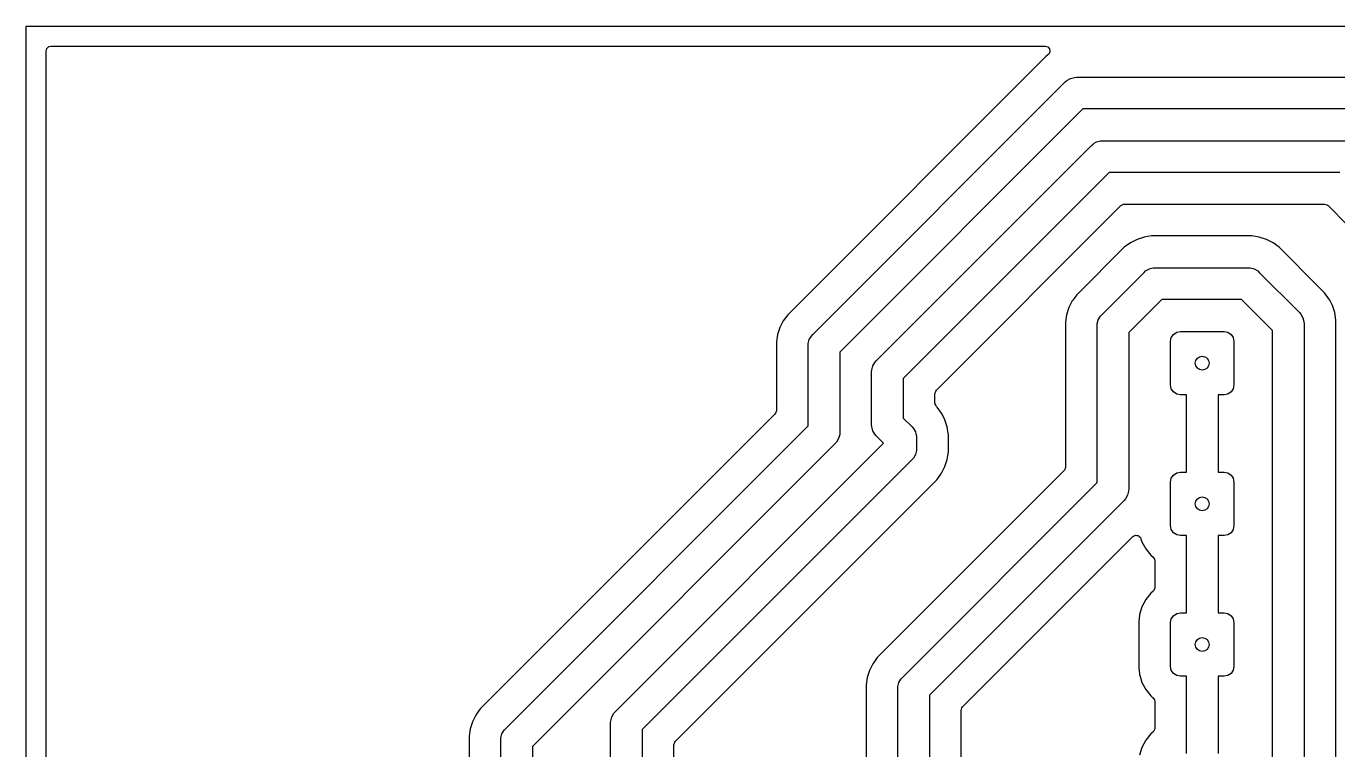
# Model space of a CAD drawing. Extents: x 162.5 to 226, y -124.5 to -51.5.
# Drawn here: x 162.5 to 195.61, y -69.75 to -51.5 of the extents above; entities that cross this region are included whole.
import ezdxf

# ---------------------------------------------------------------- set-up
doc = ezdxf.new("R2010")
doc.units = 0
doc.layers.add('BLACK', color=7, linetype='CONTINUOUS')

msp = doc.modelspace()

# ---------------------------------------------------------------- linework, layer by layer
at = {"layer": 'BLACK', "linetype": 'CONTINUOUS'}
for p, q in [((162.5, -124.5), (162.5, -51.5)), ((162.5, -51.5), (226, -51.5)), ((163.0005, -52.1245), (163.020185, -52.057461)), ((163.0005, -123.8755), (163.0005, -52.1245)), ((163.020185, -52.057461), (163.072989, -52.011706)), ((163.072989, -52.011706), (163.1245, -52.0005)), ((163.1245, -52.0005), (188.222094, -52.0005)), ((188.231124, -52.271212), (181.723912, -58.778423)), ((188.222094, -52.0005), (188.289133, -52.020185)), ((188.231125, -52.271211), (188.231124, -52.271212)), ((188.29498, -52.224818), (188.231125, -52.271211)), ((188.289133, -52.020185), (188.334888, -52.072989)), ((188.315807, -52.205703), (188.29498, -52.224818)), ((188.344832, -52.142147), (188.315807, -52.205703)), ((188.334888, -52.072989), (188.344832, -52.142147)), ((182.356757, -59.277657), (188.730358, -52.904057)), ((188.730358, -52.904057), (188.769695, -52.869559)), ((188.769695, -52.869559), (188.860127, -52.817348)), ((188.860127, -52.817348), (188.96099, -52.790322)), ((188.96099, -52.790322), (189.0132, -52.7869)), ((189.0132, -52.7869), (191.6672, -52.7869)), ((191.6672, -52.7869), (195.1622, -52.7869)), ((195.1622, -52.7869), (196.4892, -52.7869)), ((189.178885, -53.5869), (183.0396, -59.726185)), ((191.6672, -53.5869), (189.178885, -53.5869)), ((195.1622, -53.5869), (191.6672, -53.5869)), ((196.323514, -53.5869), (195.1622, -53.5869)), ((183.958457, -59.941157), (189.393857, -54.505758)), ((189.393857, -54.505758), (189.433195, -54.471259)), ((189.433195, -54.471259), (189.465238, -54.452759)), ((189.465238, -54.452759), (189.523627, -54.419048)), ((189.523627, -54.419048), (189.62449, -54.392022)), ((189.62449, -54.392022), (189.6767, -54.3886)), ((189.6767, -54.3886), (195.8257, -54.3886)), ((189.842385, -55.1886), (184.6413, -60.389685)), ((195.660014, -55.1886), (189.842385, -55.1886)), ((185.478119, -60.684945), (190.137645, -56.025419)), ((190.137645, -56.025419), (190.198968, -55.991934)), ((190.198968, -55.991934), (190.225326, -55.9891)), ((190.225326, -55.9891), (195.277074, -55.9891)), ((195.277074, -55.9891), (195.344113, -56.008785)), ((195.344113, -56.008785), (195.364755, -56.025419)), ((195.364755, -56.025419), (195.848209, -56.508873)), ((190.542863, -56.879454), (190.3745, -56.96524)), ((190.722581, -56.821059), (190.542863, -56.879454)), ((190.909214, -56.7915), (190.722581, -56.821059)), ((190.909219, -56.7915), (190.909214, -56.7915)), ((193.442181, -56.7915), (190.909219, -56.7915)), ((193.442186, -56.7915), (193.442181, -56.7915)), ((193.628818, -56.821059), (193.442186, -56.7915)), ((193.808536, -56.879454), (193.628818, -56.821059)), ((193.976899, -56.96524), (193.808536, -56.879454)), ((190.221623, -57.076312), (189.019712, -58.278223)), ((190.3745, -56.96524), (190.221623, -57.076312)), ((194.129774, -57.07631), (193.976899, -56.96524)), ((195.144073, -58.09061), (194.129774, -57.07631)), ((190.850627, -57.622448), (190.95149, -57.595422)), ((190.95149, -57.595422), (191.0037, -57.592)), ((191.0037, -57.592), (193.3477, -57.592)), ((193.3477, -57.592), (193.39991, -57.595422)), ((193.39991, -57.595422), (193.500774, -57.622448)), ((189.652557, -58.777457), (190.720857, -57.709158)), ((190.720857, -57.709158), (190.760195, -57.674659)), ((190.760195, -57.674659), (190.842537, -57.627119)), ((190.842537, -57.627119), (190.850627, -57.622448)), ((193.500774, -57.622448), (193.591205, -57.674659)), ((193.591205, -57.674659), (193.630543, -57.709157)), ((193.630543, -57.709157), (194.644843, -58.723457)), ((195.27769, -58.224227), (195.144073, -58.09061)), ((195.38876, -58.377101), (195.27769, -58.224227)), ((188.822854, -58.599463), (188.764459, -58.779181)), ((188.908639, -58.431103), (188.822854, -58.599463)), ((188.90864, -58.431101), (188.908639, -58.431103)), ((188.920556, -58.4147), (188.90864, -58.431101)), ((188.947874, -58.3771), (188.920556, -58.4147)), ((189.019707, -58.278229), (188.947874, -58.3771)), ((189.019712, -58.278223), (189.019707, -58.278229)), ((191.169385, -58.392), (190.3354, -59.225985)), ((193.182014, -58.392), (191.169385, -58.392)), ((193.962, -59.171986), (193.182014, -58.392)), ((195.407919, -58.414703), (195.38876, -58.377101)), ((195.474545, -58.545463), (195.407919, -58.414703)), ((195.53294, -58.725181), (195.474545, -58.545463)), ((181.61284, -58.9313), (181.527054, -59.099663)), ((181.723912, -58.778423), (181.61284, -58.9313)), ((188.764459, -58.779181), (188.7349, -58.965813)), ((189.555291, -58.946626), (189.565848, -58.907226)), ((189.565848, -58.907226), (189.618059, -58.816795)), ((189.618059, -58.816795), (189.652557, -58.777457)), ((194.644843, -58.723457), (194.679341, -58.762795)), ((194.679341, -58.762795), (194.731552, -58.853226)), ((194.731552, -58.853226), (194.756578, -58.946626)), ((195.5625, -58.911813), (195.53294, -58.725181)), ((195.5625, -87.898395), (195.5625, -58.911813)), ((181.527054, -59.099663), (181.468659, -59.279381)), ((188.7349, -58.965813), (188.7349, -62.630174)), ((189.5354, -59.0603), (189.538822, -59.00809)), ((189.5354, -63.013114), (189.5354, -59.0603)), ((189.538822, -59.00809), (189.555291, -58.946626)), ((190.3354, -59.225985), (190.3354, -63.1788)), ((191.463223, -59.273223), (191.544329, -59.21903)), ((191.544329, -59.21903), (191.64, -59.2)), ((191.64, -59.2), (192.74, -59.2)), ((192.74, -59.2), (192.835671, -59.21903)), ((192.835671, -59.21903), (192.916777, -59.273223)), ((193.962, -114.651), (193.962, -59.171986)), ((194.756578, -58.946626), (194.758578, -58.95409)), ((194.758578, -58.95409), (194.762, -59.0063)), ((194.762, -59.0063), (194.762, -114.885314)), ((181.468659, -59.279381), (181.4391, -59.466013)), ((181.4391, -59.466013), (181.4391, -61.198874)), ((182.2396, -59.5605), (182.243022, -59.50829)), ((182.2396, -61.581814), (182.2396, -59.5605)), ((182.243022, -59.50829), (182.270048, -59.407427)), ((182.270048, -59.407426), (182.322259, -59.316995)), ((182.270048, -59.407427), (182.270048, -59.407426)), ((182.322259, -59.316995), (182.356757, -59.277657)), ((191.39, -59.45), (191.40903, -59.354329)), ((191.39, -60.55), (191.39, -59.45)), ((191.40903, -59.354329), (191.463223, -59.273223)), ((192.916777, -59.273223), (192.97097, -59.354329)), ((192.97097, -59.354329), (192.99, -59.45)), ((192.99, -59.45), (192.99, -60.55)), ((183.0396, -59.726185), (183.0396, -61.7475)), ((183.8413, -60.224), (183.844722, -60.17179)), ((183.8413, -61.551), (183.8413, -60.224)), ((183.844722, -60.17179), (183.871748, -60.070927)), ((183.871748, -60.070926), (183.923959, -59.980495)), ((183.871748, -60.070927), (183.871748, -60.070926)), ((183.923959, -59.980495), (183.958457, -59.941157)), ((184.6413, -60.389685), (184.6413, -61.385314)), ((191.40903, -60.645671), (191.39, -60.55)), ((192.99, -60.55), (192.97097, -60.645671)), ((185.4418, -60.772626), (185.461485, -60.705587)), ((185.4418, -61.002374), (185.4418, -60.772626)), ((185.461485, -60.705587), (185.478119, -60.684945)), ((191.463223, -60.726777), (191.40903, -60.645671)), ((191.544329, -60.78097), (191.463223, -60.726777)), ((191.64, -60.8), (191.544329, -60.78097)), ((191.79, -60.8), (191.64, -60.8)), ((191.79, -62.75), (191.79, -60.8)), ((192.74, -60.8), (192.59, -60.8)), ((192.59, -60.8), (192.59, -62.75)), ((192.835671, -60.78097), (192.74, -60.8)), ((192.916777, -60.726777), (192.835671, -60.78097)), ((192.97097, -60.645671), (192.916777, -60.726777)), ((181.4391, -61.198874), (181.419415, -61.265913)), ((185.444634, -61.028732), (185.4418, -61.002374)), ((185.445931, -61.031108), (185.444634, -61.028732)), ((185.446823, -61.037309), (185.445931, -61.031108)), ((185.463415, -61.063127), (185.446823, -61.037309)), ((185.478119, -61.090055), (185.463415, -61.063127)), ((185.49569, -61.107626), (185.478119, -61.090055)), ((185.60676, -61.260501), (185.49569, -61.107626)), ((181.402781, -61.286555), (173.964312, -68.725023)), ((174.597157, -69.224257), (182.2396, -61.581814)), ((181.419415, -61.265913), (181.402781, -61.286555)), ((183.844722, -61.60321), (183.8413, -61.551)), ((184.6413, -61.385314), (184.862843, -61.606857)), ((185.620035, -61.286555), (185.60676, -61.260501)), ((185.692545, -61.428863), (185.620035, -61.286555)), ((185.75094, -61.608581), (185.692545, -61.428863)), ((183.009152, -61.900573), (182.956941, -61.991005)), ((183.036178, -61.79971), (183.009152, -61.900573)), ((183.0396, -61.7475), (183.036178, -61.79971)), ((183.871748, -61.704074), (183.844722, -61.60321)), ((183.923959, -61.794505), (183.871748, -61.704074)), ((183.958457, -61.833843), (183.923959, -61.794505)), ((184.144714, -62.0201), (183.958457, -61.833843)), ((184.862843, -61.606857), (184.897341, -61.646195)), ((184.897341, -61.646195), (184.949552, -61.736626)), ((184.949552, -61.736626), (184.961428, -61.780948)), ((184.961428, -61.780948), (184.976578, -61.83749)), ((184.976578, -61.83749), (184.98, -61.8897)), ((184.98, -61.8897), (184.98, -62.1505)), ((185.75094, -61.608582), (185.75094, -61.608581)), ((185.777462, -61.776037), (185.75094, -61.608582)), ((185.777462, -61.776039), (185.777462, -61.776037)), ((185.7805, -61.795219), (185.777462, -61.776039)), ((185.7805, -62.244987), (185.7805, -61.795219)), ((182.922443, -62.030342), (175.28, -69.672785)), ((177.369257, -68.795557), (184.144714, -62.0201)), ((182.956941, -61.991005), (182.922443, -62.030342)), ((184.976578, -62.20271), (184.949552, -62.303574)), ((184.98, -62.1505), (184.976578, -62.20271)), ((185.76716, -62.329207), (185.7805, -62.244987)), ((184.862843, -62.433343), (178.0521, -69.244086)), ((184.897341, -62.394005), (184.862843, -62.433343)), ((184.949552, -62.303574), (184.897341, -62.394005)), ((185.692547, -62.611332), (185.75094, -62.431618)), ((185.75094, -62.431618), (185.76716, -62.329207)), ((188.698581, -62.717855), (183.986008, -67.430427)), ((185.49569, -62.932574), (185.60676, -62.779699)), ((185.60676, -62.779699), (185.692547, -62.611332)), ((188.715215, -62.697213), (188.698581, -62.717855)), ((188.7349, -62.630174), (188.715215, -62.697213)), ((191.39, -63), (191.40903, -62.904329)), ((191.40903, -62.904329), (191.463223, -62.823223)), ((191.463223, -62.823223), (191.544329, -62.76903)), ((191.544329, -62.76903), (191.64, -62.75)), ((191.64, -62.75), (191.79, -62.75)), ((192.59, -62.75), (192.74, -62.75)), ((192.74, -62.75), (192.835671, -62.76903)), ((192.835671, -62.76903), (192.916777, -62.823223)), ((192.916777, -62.823223), (192.97097, -62.904329)), ((192.97097, -62.904329), (192.99, -63)), ((182.18938, -66.238884), (185.49569, -62.932574)), ((184.618857, -67.929657), (189.5354, -63.013114)), ((190.331978, -63.23101), (190.304952, -63.331874)), ((190.3354, -63.1788), (190.331978, -63.23101)), ((191.39, -64.1), (191.39, -63)), ((192.99, -63), (192.99, -64.1)), ((190.218243, -63.461643), (185.3017, -68.378186)), ((190.252741, -63.422305), (190.218243, -63.461643)), ((190.304952, -63.331874), (190.252741, -63.422305)), ((191.40903, -64.195671), (191.39, -64.1)), ((191.463223, -64.276777), (191.40903, -64.195671)), ((192.97097, -64.195671), (192.916777, -64.276777)), ((192.99, -64.1), (192.97097, -64.195671)), ((186.138514, -68.673448), (190.435449, -64.376512)), ((190.435449, -64.376512), (190.438957, -64.374596)), ((190.438957, -64.374596), (190.441092, -64.37121)), ((190.441092, -64.37121), (190.46938, -64.357984)), ((190.46938, -64.357984), (190.49677, -64.343029)), ((190.49677, -64.343029), (190.50076, -64.343314)), ((190.50076, -64.343314), (190.504387, -64.341619)), ((190.504387, -64.341619), (190.535324, -64.345786)), ((190.535324, -64.345786), (190.566462, -64.348013)), ((190.566462, -64.348013), (190.569666, -64.350412)), ((190.569666, -64.350412), (190.573631, -64.350946)), ((190.573631, -64.350946), (190.597403, -64.371176)), ((190.597403, -64.371176), (190.622395, -64.389885)), ((190.622395, -64.389885), (190.624669, -64.394379)), ((190.624669, -64.394379), (190.626841, -64.396227)), ((190.626841, -64.396227), (190.641787, -64.428197)), ((190.641787, -64.428197), (190.664768, -64.503954)), ((190.664768, -64.503954), (190.762315, -64.68645)), ((191.544329, -64.33097), (191.463223, -64.276777)), ((191.64, -64.35), (191.544329, -64.33097)), ((191.79, -64.35), (191.64, -64.35)), ((191.79, -66.3), (191.79, -64.35)), ((192.74, -64.35), (192.59, -64.35)), ((192.59, -64.35), (192.59, -66.3)), ((192.835671, -64.33097), (192.74, -64.35)), ((192.916777, -64.276777), (192.835671, -64.33097)), ((190.762315, -64.68645), (190.762317, -64.686452)), ((190.762317, -64.686452), (190.893587, -64.846407)), ((190.893587, -64.846407), (190.893588, -64.846408)), ((190.893588, -64.846408), (190.89359, -64.84641)), ((190.89359, -64.84641), (190.91015, -64.86)), ((190.91015, -64.86), (190.944164, -64.887914)), ((190.944164, -64.887914), (190.983499, -64.94566)), ((190.983499, -64.94566), (190.9895, -64.983768)), ((190.9895, -64.983768), (190.9895, -65.666231)), ((190.893589, -65.803589), (190.762317, -65.963547)), ((190.944164, -65.762085), (190.893589, -65.803589)), ((190.969815, -65.73327), (190.944164, -65.762085)), ((190.9895, -65.666231), (190.969815, -65.73327)), ((190.664769, -66.146043), (190.604699, -66.344067)), ((190.762317, -65.963547), (190.664769, -66.146043)), ((178.888919, -69.539345), (182.18938, -66.238884)), ((190.593251, -66.460298), (190.5895, -66.498392)), ((190.5895, -66.498392), (190.5895, -67.701608)), ((190.604699, -66.344067), (190.593251, -66.460298)), ((191.39, -66.55), (191.40903, -66.454329)), ((191.39, -67.65), (191.39, -66.55)), ((191.40903, -66.454329), (191.463223, -66.373223)), ((191.463223, -66.373223), (191.544329, -66.31903)), ((191.544329, -66.31903), (191.64, -66.3)), ((191.64, -66.3), (191.79, -66.3)), ((192.59, -66.3), (192.74, -66.3)), ((192.74, -66.3), (192.835671, -66.31903)), ((192.835671, -66.31903), (192.916777, -66.373223)), ((192.916777, -66.373223), (192.97097, -66.454329)), ((192.97097, -66.454329), (192.99, -66.55)), ((192.99, -66.55), (192.99, -67.65)), ((183.986004, -67.430432), (183.895125, -67.555518)), ((183.986008, -67.430427), (183.986004, -67.430432)), ((183.789154, -67.751663), (183.730759, -67.931381)), ((183.87494, -67.5833), (183.789154, -67.751663)), ((183.895125, -67.555519), (183.87494, -67.5833)), ((183.895125, -67.555518), (183.895125, -67.555519)), ((190.5895, -67.701608), (190.593723, -67.744481)), ((190.593723, -67.744481), (190.604699, -67.855932)), ((190.604699, -67.855932), (190.627586, -67.931381)), ((191.40903, -67.745671), (191.39, -67.65)), ((191.463223, -67.826777), (191.40903, -67.745671)), ((191.544329, -67.88097), (191.463223, -67.826777)), ((192.916777, -67.826777), (192.835671, -67.88097)), ((192.97097, -67.745671), (192.916777, -67.826777)), ((192.99, -67.65), (192.97097, -67.745671)), ((183.730759, -67.931381), (183.7012, -68.118013)), ((183.7012, -68.118013), (183.7012, -91.519598)), ((184.5017, -68.2125), (184.505122, -68.16029)), ((184.505122, -68.16029), (184.505866, -68.157515)), ((184.505866, -68.157515), (184.532148, -68.059426)), ((184.532148, -68.059426), (184.584359, -67.968995)), ((184.584359, -67.968995), (184.618857, -67.929657)), ((190.627586, -67.931381), (190.664768, -68.053954)), ((190.664768, -68.053954), (190.762315, -68.23645)), ((191.64, -67.9), (191.544329, -67.88097)), ((191.79, -67.9), (191.64, -67.9)), ((191.79, -69.85), (191.79, -67.9)), ((192.74, -67.9), (192.59, -67.9)), ((192.59, -67.9), (192.59, -69.85)), ((192.835671, -67.88097), (192.74, -67.9)), ((184.5017, -92.71), (184.5017, -68.2125)), ((185.3017, -68.378186), (185.3017, -93.11)), ((190.762315, -68.23645), (190.762317, -68.236452)), ((190.762317, -68.236452), (190.893587, -68.396407)), ((190.893587, -68.396407), (190.893588, -68.396408)), ((190.893588, -68.396408), (190.89359, -68.39641)), ((190.89359, -68.39641), (190.937049, -68.432075)), ((190.937049, -68.432075), (190.944164, -68.437914)), ((190.944164, -68.437914), (190.983499, -68.49566)), ((190.983499, -68.49566), (190.9895, -68.533768)), ((190.9895, -68.533768), (190.9895, -69.216231)), ((173.879542, -68.841699), (173.853241, -68.877898)), ((173.964307, -68.725029), (173.879542, -68.841699)), ((173.964312, -68.725023), (173.964307, -68.725029)), ((177.282548, -68.925326), (177.334759, -68.834895)), ((177.334759, -68.834895), (177.369257, -68.795557)), ((186.1022, -68.761124), (186.121885, -68.694085)), ((186.1022, -92.590674), (186.1022, -68.761124)), ((186.121885, -68.694085), (186.138514, -68.673448)), ((173.767454, -69.046263), (173.709059, -69.225981)), ((173.853239, -68.877902), (173.767454, -69.046263)), ((173.853241, -68.877898), (173.853239, -68.877902)), ((177.2521, -69.0784), (177.255522, -69.02619)), ((177.2521, -78.245214), (177.2521, -69.0784)), ((177.255522, -69.02619), (177.282548, -68.925327)), ((177.282548, -68.925327), (177.282548, -68.925326)), ((173.709059, -69.225981), (173.6795, -69.412613)), ((173.6795, -69.412613), (173.6795, -91.446253)), ((174.48, -69.5071), (174.483422, -69.45489)), ((174.48, -92.31), (174.48, -69.5071)), ((174.483422, -69.45489), (174.510448, -69.354027)), ((174.510448, -69.354026), (174.562659, -69.263595)), ((174.510448, -69.354027), (174.510448, -69.354026)), ((174.562659, -69.263595), (174.597157, -69.224257)), ((178.0521, -69.244086), (178.0521, -78.2666)), ((190.762317, -69.513547), (190.664769, -69.696043)), ((190.893589, -69.353589), (190.762317, -69.513547)), ((190.944164, -69.312085), (190.893589, -69.353589)), ((190.969815, -69.28327), (190.944164, -69.312085)), ((190.9895, -69.216231), (190.969815, -69.28327)), ((175.28, -69.672785), (175.28, -92.31)), ((178.8526, -69.627026), (178.872285, -69.559987)), ((178.8526, -78.361083), (178.8526, -69.627026)), ((178.872285, -69.559987), (178.888919, -69.539345)), ((190.664769, -69.696043), (190.604699, -69.894067))]:
    msp.add_line(p, q, dxfattribs=at)
at = {"layer": 'BLACK'}
for centre in [(192.19, -60), (192.19, -63.55), (192.19, -67.1)]:
    msp.add_circle(centre, 0.175, dxfattribs=at)
at = {"layer": 'WHITE'}
for centre in [(192.19, -60), (192.19, -63.55), (192.19, -67.1)]:
    msp.add_circle(centre, 0.175, dxfattribs=at)

doc.saveas('drawing.dxf')
